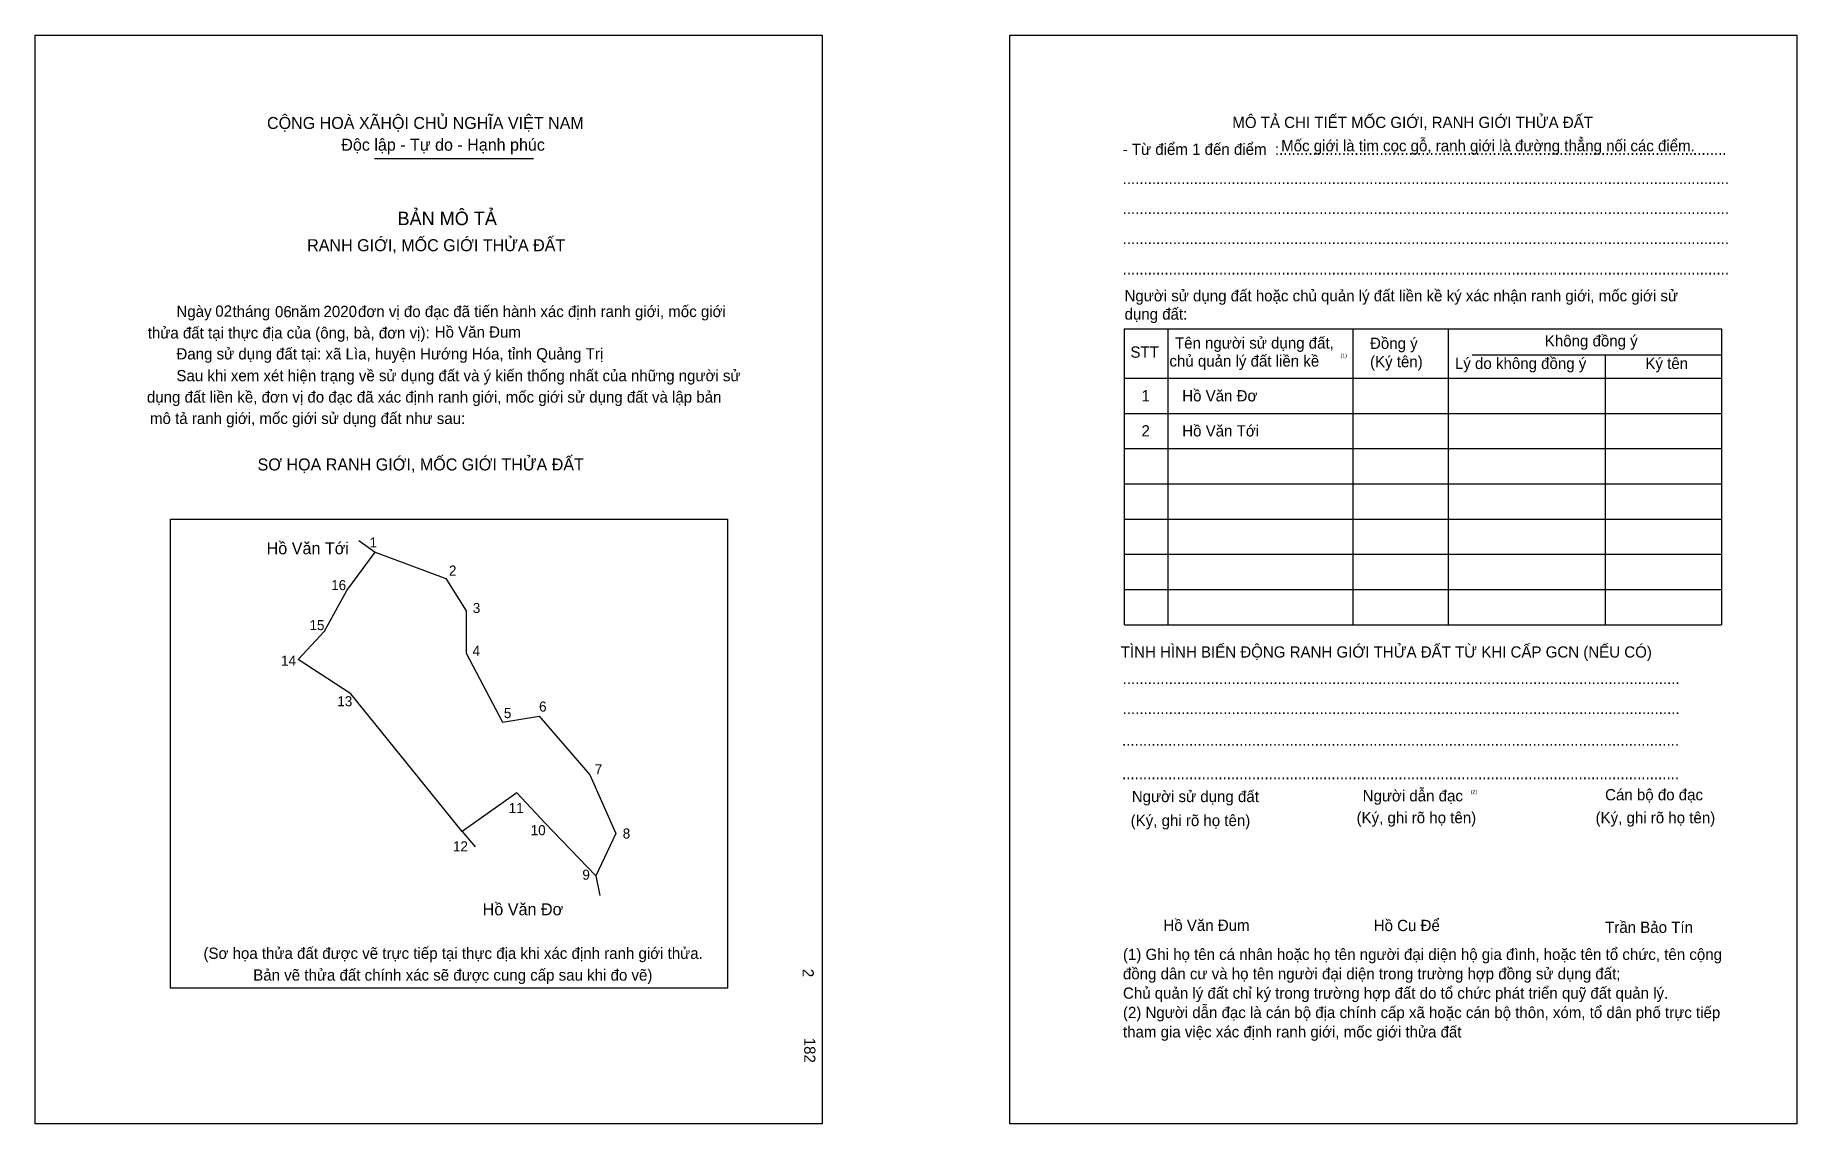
# Model space of a CAD drawing. Extents: x 551690 to 552561, y 1821283 to 1821820.
import ezdxf

# ---------------------------------------------------------------- set-up
doc = ezdxf.new("R2010")
doc.units = 0
for name, color, linetype in [('bmtKhungInTrang1', 7, 'Continuous'), ('bmtKhungInTrang2', 7, 'Continuous'), ('bmtNoiDung', 7, 'Continuous'), ('bmtTemplate', 7, 'Continuous'), ('CanhThua', 7, 'Continuous'), ('RauThua', 7, 'Continuous'), ('SoHieuDinhThua', 7, 'Continuous'), ('TenChuLanCan', 7, 'Continuous')]:
    doc.layers.add(name, color=color, linetype=linetype)

msp = doc.modelspace()

# ---------------------------------------------------------------- linework, layer by layer
at = {"layer": 'bmtKhungInTrang1'}
msp.add_lwpolyline([(551690.01, 1821820.39), (552078.89, 1821820.39), (552078.89, 1821282.52), (551690.01, 1821282.52)], close=True, dxfattribs=at)
at = {"layer": 'bmtKhungInTrang2'}
msp.add_lwpolyline([(552171.63, 1821820.39), (552560.5, 1821820.39), (552560.5, 1821282.52), (552171.63, 1821282.52)], close=True, dxfattribs=at)
at = {"layer": 'bmtTemplate'}
for p, q in [((551857.59, 1821759.43), (551936.23, 1821759.43)), ((552249.64, 1821675.31), (552249.64, 1821529.09)), ((552341.12, 1821675.31), (552341.12, 1821529.09)), ((552388.18, 1821675.49), (552388.18, 1821529.09)), ((552523.27, 1821675.31), (552523.27, 1821529.09)), ((552400.12, 1821662.43), (552523.27, 1821662.43)), ((552228.31, 1821650.94), (552523.27, 1821650.94)), ((552228.31, 1821633.54), (552523.27, 1821633.54)), ((552228.31, 1821616.13), (552523.27, 1821616.13)), ((552228.31, 1821598.72), (552523.27, 1821598.72)), ((552228.31, 1821581.31), (552523.27, 1821581.31)), ((552228.31, 1821563.91), (552523.27, 1821563.91)), ((552228.31, 1821546.5), (552523.27, 1821546.5)), ((552228.31, 1821529.09), (552523.27, 1821529.09))]:
    msp.add_line(p, q, dxfattribs=at)
for points in [[(552228.12, 1821675.31), (552523.27, 1821675.31)], [(552228.12, 1821675.31), (552228.12, 1821529.09)], [(552465.86, 1821662.26), (552465.86, 1821529.09)]]:
    msp.add_lwpolyline(points, dxfattribs=at)
msp.add_lwpolyline([(551756.92, 1821349.51), (551756.92, 1821581.3), (552032.08, 1821581.3), (552032.08, 1821349.51)], close=True, dxfattribs=at)
at = {"layer": 'CanhThua'}
for p, q in [((551844, 1821546), (551858, 1821565)), ((551858, 1821565), (551893, 1821552)), ((551893, 1821552), (551903, 1821536)), ((551833, 1821526), (551844, 1821546)), ((551903, 1821536), (551903, 1821515)), ((551820, 1821512), (551833, 1821526)), ((551846, 1821495), (551820, 1821512)), ((551903, 1821515), (551921, 1821481)), ((551901, 1821427), (551846, 1821495)), ((551921, 1821481), (551939, 1821484)), ((551939, 1821484), (551964, 1821455)), ((551964, 1821455), (551977, 1821426)), ((551928, 1821446), (551901, 1821427)), ((551942, 1821431), (551928, 1821446)), ((551967, 1821405), (551942, 1821431)), ((551977, 1821426), (551967, 1821405))]:
    msp.add_line(p, q, dxfattribs=at)
at = {"layer": 'RauThua'}
for p, q in [((551849.91, 1821570.78), (551858, 1821565)), ((551901, 1821427), (551907.38, 1821419.34)), ((551967, 1821405), (551969.01, 1821395.3))]:
    msp.add_line(p, q, dxfattribs=at)

# ---------------------------------------------------------------- texts
at = {"layer": 'bmtNoiDung'}
for s, height, p in [('02', 5.564, (551779, 1821681.31)), ('06', 5.564, (551808.51, 1821681)), ('2020', 5.564, (551832.45, 1821681.12)), ('Hồ Văn Đum', 5.564, (551887.41, 1821670.96)), ('1', 5.56, (552236.68, 1821639.46)), ('Hồ Văn Đơ ', 5.564, (552256.82, 1821639.46)), ('2', 5.56, (552236.68, 1821622.13)), ('Hồ Văn Tới ', 5.5641, (552256.82, 1821622.13)), ('Hồ Văn Đum', 5.564, (552247.52, 1821377.84))]:
    msp.add_text(s, height=height, dxfattribs=at).set_placement(p)
for s, height, p in [('2', 5.56, (552069.2, 1821359.08)), ('182', 5.564, (552070, 1821325.03))]:
    msp.add_text(s, height=height, rotation=270, dxfattribs=at).set_placement(p)
at = {"layer": 'bmtTemplate'}
for s, height, p in [('CỘNG HOÀ XÃHỘI CHỦ NGHĨA VIỆT NAM', 5.9351, (551804.56, 1821774.06)), ('MÔ TẢ CHI TIẾT MỐC GIỚI, RANH GIỚI THỬA ĐẤT', 5.562, (552281.58, 1821774.54)), ('Độc lập - Tự do - Hạnh phúc', 5.9351, (551841.27, 1821763.33)), ('Mốc giới là tim cọc gỗ, ranh giới là đường thẳng nối các điểm.', 5.562, (552305.71, 1821763.01)), ('- Từ điểm 1 đến điểm  :...........................................................................................................', 5.56201, (552227.37, 1821761.27)), ('.................................................................................................................................................', 5.56201, (552227.37, 1821746.86)), ('BẢN MÔ TẢ', 6.677, (551869.04, 1821726.55)), ('.................................................................................................................................................', 5.56201, (552227.37, 1821732.06)), ('RANH GIỚI, MỐC GIỚI THỬA ĐẤT', 5.9351, (551824.4, 1821713.67)), ('.................................................................................................................................................', 5.56201, (552227.37, 1821717.27)), ('.................................................................................................................................................', 5.56201, (552227.37, 1821702.12)), ('Người sử dụng đất hoặc chủ quản lý đất liền kề ký xác nhận ranh giới, mốc giới sử', 5.562, (552228.31, 1821688.89)), ('Ngày     tháng     năm         đơn vị đo đạc đã tiến hành xác định ranh giới, mốc giới ', 5.5641, (551759.79, 1821681.12)), ('dụng đất:', 5.562, (552228.31, 1821679.84)), ('thửa đất tại thực địa của (ông, bà, đơn vị):', 5.5641, (551745.6, 1821670.55)), ('Đang sử dụng đất tại: xã Lìa, huyện Hướng Hóa, tỉnh Quảng Trị', 5.5641, (551759.79, 1821660.18)), ('STT', 5.562, (552231.22, 1821661.04)), ('Tên người sử dụng đất,', 5.562, (552253.23, 1821665.57)), ('Đồng ý', 5.562, (552349.62, 1821665.39)), ('Không đồng ý', 5.562, (552436, 1821666.61)), ('chủ quản lý đất liền kề', 5.562, (552250.5, 1821656.67)), ('(1)', 1.855, (552335.09, 1821661.24)), ('(Ký tên)', 5.562, (552349.62, 1821656.34)), ('Lý do không đồng ý', 5.562, (552391.58, 1821655.47)), ('Ký tên', 5.562, (552485.71, 1821655.47)), ('Sau khi xem xét hiện trạng về sử dụng đất và ý kiến thống nhất của những người sử ', 5.5641, (551759.79, 1821649.42)), ('dụng đất liền kề, đơn vị đo đạc đã xác định ranh giới, mốc giới sử dụng đất và lập bản', 5.5641, (551745.19, 1821638.85)), ('mô tả ranh giới, mốc giới sử dụng đất như sau:', 5.5641, (551746.72, 1821628.28)), ('SƠ HỌA RANH GIỚI, MỐC GIỚI THỬA ĐẤT', 5.9351, (551799.88, 1821605.33)), ('TÌNH HÌNH BIẾN ĐỘNG RANH GIỚI THỬA ĐẤT TỪ KHI CẤP GCN (NẾU CÓ)', 5.562, (552226.43, 1821512.86)), ('.....................................................................................................................................', 5.57035, (552227.37, 1821499.77)), ('.....................................................................................................................................', 5.57035, (552227.37, 1821484.97)), ('.....................................................................................................................................', 5.57035, (552227.08, 1821469.31)), ('.....................................................................................................................................', 5.57035, (552227.08, 1821452.77)), ('Người sử dụng đất', 5.562, (552231.9, 1821441.46)), ('Người dẫn đạc', 5.562, (552345.98, 1821441.81)), ('(2)', 1.855, (552399.4, 1821445.64)), ('Cán bộ đo đạc', 5.562, (552465.8, 1821442.33)), ('(Ký, ghi rõ họ tên)', 5.562, (552231.33, 1821429.62)), ('(Ký, ghi rõ họ tên)', 5.562, (552342.96, 1821431.01)), ('(Ký, ghi rõ họ tên)', 5.562, (552461.08, 1821431.01)), ('Hồ Cu Để', 5.562, (552351.46, 1821377.73)), ('Trần Bảo Tín', 5.562, (552465.8, 1821376.84)), ('(Sơ họa thửa đất được vẽ trực tiếp tại thực địa khi xác định ranh giới thửa.', 5.5641, (551773.15, 1821364)), ('(1) Ghi họ tên cá nhân hoặc họ tên người đại diện hộ gia đình, hoặc tên tổ chức, tên cộng', 5.562, (552227.53, 1821363.46)), ('đồng dân cư và họ tên người đại diện trong trường hợp đồng sử dụng đất;', 5.562, (552227.53, 1821353.89)), ('Bản vẽ thửa đất chính xác sẽ được cung cấp sau khi đo vẽ)', 5.5641, (551797.75, 1821353.24)), ('Chủ quản lý đất chỉ ký trong trường hợp đất do tổ chức phát triển quỹ đất quản lý.', 5.562, (552227.53, 1821344.31)), ('(2) Người dẫn đạc là cán bộ địa chính cấp xã hoặc cán bộ thôn, xóm, tổ dân phố trực tiếp', 5.562, (552227.53, 1821334.74)), ('tham gia việc xác định ranh giới, mốc giới thửa đất', 5.562, (552227.53, 1821325.16))]:
    msp.add_text(s, height=height, dxfattribs=at).set_placement(p)
at = {"layer": 'SoHieuDinhThua'}
for s, height, p in [('1', 4.97, (551855.19, 1821567.28)), ('16', 4.968, (551836.28, 1821546.19)), ('2', 4.97, (551894.46, 1821553.37)), ('3', 4.97, (551906.25, 1821534.89)), ('15', 4.968, (551825.54, 1821526.43)), ('4', 4.97, (551906.11, 1821513.71)), ('14', 4.968, (551811.52, 1821508.91)), ('13', 4.968, (551839.3, 1821488.83)), ('6', 4.97, (551939, 1821486.19)), ('5', 4.97, (551921.61, 1821482.97)), ('7', 4.97, (551966.52, 1821455.18)), ('11', 4.968, (551924.01, 1821436.1)), ('10', 4.968, (551934.85, 1821425.1)), ('12', 4.968, (551896.45, 1821417.13)), ('8', 4.97, (551980.34, 1821423.46)), ('9', 4.97, (551960.39, 1821403.11))]:
    msp.add_text(s, height=height, dxfattribs=at).set_placement(p)
at = {"layer": 'TenChuLanCan'}
for s, p in [('Hồ Văn Tới', (551804.35, 1821563.93)), ('Hồ Văn Đơ', (551911.12, 1821385.53))]:
    msp.add_text(s, height=5.962, dxfattribs=at).set_placement(p)

doc.saveas('drawing.dxf')
